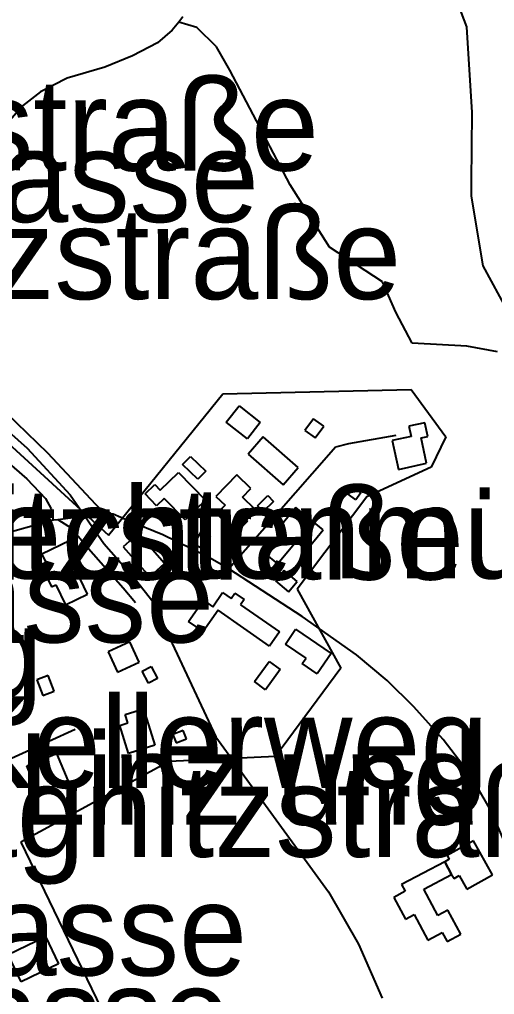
# Model space of a CAD drawing. Extents: x -3657 to 4700, y -7332 to 8131.
# Drawn here: x 2012.4 to 2237.7, y -608.4 to -145.7 of the extents above; entities that cross this region are included whole.
import ezdxf

# ---------------------------------------------------------------- set-up
doc = ezdxf.new("R2010")
doc.units = 0
for name, color, linetype in [('OSM_BUILDING_DETACHED', 9, 'CONTINUOUS'), ('OSM_BUILDING_HOUSE', 9, 'CONTINUOUS'), ('OSM_BUILDING_YES', 9, 'CONTINUOUS'), ('OSM_HIGHWAY_CYCLEWAY', 8, 'CONTINUOUS'), ('OSM_HIGHWAY_RESIDENTIAL', 8, 'CONTINUOUS'), ('OSM_HIGHWAY_SERVICE', 8, 'CONTINUOUS'), ('OSM_HIGHWAY_TRACK', 8, 'CONTINUOUS'), ('OSM_HIGHWAY_UNCLASSIFIED', 8, 'CONTINUOUS'), ('OSM_LABELS', 8, 'CONTINUOUS'), ('OSM_LANDUSE_RESIDENTIAL', 3, 'CONTINUOUS'), ('OSM_WATERWAY_CANAL', 4, 'CONTINUOUS')]:
    doc.layers.add(name, color=color, linetype=linetype)

msp = doc.modelspace()

# ---------------------------------------------------------------- linework, layer by layer
at = {"layer": 'OSM_BUILDING_DETACHED'}
for p, q in [((2138.509645, -442.095016), (2143.356116, -434.978541)), ((2143.356116, -434.978541), (2160.269465, -446.498335)), ((2148.316354, -448.766712), (2138.509645, -442.095016)), ((2146.54159, -451.379793), (2148.316354, -448.766712)), ((2160.269465, -446.498335), (2153.640646, -456.216772)), ((2153.640646, -456.216772), (2146.54159, -451.379793))]:
    msp.add_line(p, q, dxfattribs=at)
at = {"layer": 'OSM_BUILDING_HOUSE'}
for p, q in [((2227.816678, -535.454277), (2215.279563, -542.426199)), ((2236.804265, -551.6109), (2227.816678, -535.454277)), ((2214.111556, -545.350625), (2193.671433, -556.214369)), ((2216.24279, -544.171959), (2214.111556, -545.350625)), ((2217.319783, -551.38851), (2214.111556, -545.350625)), ((2214.111556, -545.350625), (2217.319783, -551.38851)), ((2215.279563, -542.426199), (2216.24279, -544.171959)), ((2204.244172, -558.327073), (2217.319783, -551.38851)), ((2217.319783, -551.38851), (2218.540882, -553.323301)), ((2218.540882, -553.323301), (2221.021001, -551.944484)), ((2221.021001, -551.944484), (2224.608451, -558.39379)), ((2224.608451, -558.39379), (2236.804265, -551.6109)), ((2195.355183, -559.394544), (2189.970216, -562.263373)), ((2193.671433, -556.214369), (2195.355183, -559.394544)), ((2210.88816, -570.836502), (2204.244172, -558.327073)), ((2189.970216, -562.263373), (2195.506872, -572.682338)), ((2215.658786, -568.301258), (2210.88816, -570.836502)), ((2221.726355, -579.732096), (2215.658786, -568.301258)), ((2195.506872, -572.682338), (2199.678326, -570.469559)), ((2199.678326, -570.469559), (2206.102365, -582.556448)), ((2206.102365, -582.556448), (2212.966303, -578.909254)), ((2212.966303, -578.909254), (2215.234057, -583.179139)), ((2215.234057, -583.179139), (2221.726355, -579.732096))]:
    msp.add_line(p, q, dxfattribs=at)
at = {"layer": 'OSM_BUILDING_YES'}
for p, q in [((2110.469892, -336.81566), (2116.598136, -329.043134)), ((2116.598136, -329.043134), (2126.632379, -336.960213)), ((2120.504134, -344.732738), (2110.469892, -336.81566)), ((2126.632379, -336.960213), (2120.504134, -344.732738)), ((2151.903804, -335.125497), (2147.823364, -340.76308)), ((2156.719937, -338.617018), (2151.903804, -335.125497)), ((2204.676486, -337.060289), (2197.160285, -338.683734)), ((2206.087196, -343.59855), (2204.676486, -337.060289)), ((2147.823364, -340.76308), (2152.639497, -344.243481)), ((2152.639497, -344.243481), (2156.719937, -338.617018)), ((2197.160285, -338.683734), (2198.214525, -343.565192)), ((2127.914153, -343.765343), (2120.807512, -351.904811)), ((2144.607552, -358.342998), (2127.914153, -343.765343)), ((2198.214525, -343.565192), (2189.204185, -345.511103)), ((2189.204185, -345.511103), (2192.154541, -359.188079)), ((2202.901722, -344.276839), (2206.087196, -343.59855)), ((2205.503193, -356.297011), (2202.901722, -344.276839)), ((2089.764312, -356.941941), (2093.503452, -353.039)), ((2093.503452, -353.039), (2100.723859, -359.955324)), ((2120.807512, -351.904811), (2137.500912, -366.482466)), ((2079.161235, -369.051069), (2087.815106, -360.600255)), ((2087.815106, -360.600255), (2100.678352, -373.787973)), ((2096.984719, -363.858266), (2089.764312, -356.941941)), ((2100.723859, -359.955324), (2096.984719, -363.858266)), ((2137.500912, -366.482466), (2144.607552, -358.342998)), ((2192.154541, -359.188079), (2205.503193, -356.297011)), ((2115.56665, -361.756682), (2105.593083, -372.019973)), ((2122.172716, -368.183749), (2115.56665, -361.756682)), ((2071.940828, -370.819068), (2076.521843, -366.349032)), ((2076.521843, -366.349032), (2079.161235, -369.051069)), ((2118.122613, -372.342439), (2122.172716, -368.183749)), ((2168.240734, -371.019219), (2170.68293, -367.650013)), ((2170.68293, -367.650013), (2174.331056, -370.296452)), ((2077.416809, -376.434412), (2071.940828, -370.819068)), ((2080.996675, -372.942891), (2077.416809, -376.434412)), ((2091.023333, -383.206183), (2080.996675, -372.942891)), ((2100.678352, -373.787973), (2091.023333, -383.206183)), ((2105.593083, -372.019973), (2109.92381, -376.234261)), ((2123.992986, -378.057858), (2118.122613, -372.342439)), ((2125.282345, -376.456651), (2130.174322, -371.630791)), ((2132.927482, -374.421784), (2128.035504, -379.247644)), ((2130.174322, -371.630791), (2132.927482, -374.421784)), ((2171.88886, -373.665658), (2168.240734, -371.019219)), ((2174.331056, -370.296452), (2171.88886, -373.665658)), ((2109.92381, -376.234261), (2105.972306, -380.303996)), ((2119.624337, -382.550133), (2123.992986, -378.057858)), ((2128.035504, -379.247644), (2125.282345, -376.456651)), ((2143.477468, -377.279494), (2136.014358, -386.34188)), ((2156.408974, -387.909729), (2143.477468, -377.279494)), ((2105.972306, -380.303996), (2115.225349, -389.299665)), ((2115.225349, -389.299665), (2120.739252, -383.628724)), ((2120.739252, -383.628724), (2119.624337, -382.550133)), ((2098.569872, -388.510181), (2095.21754, -394.503588)), ((2103.014366, -390.989828), (2098.569872, -388.510181)), ((2137.773953, -387.798534), (2128.649846, -398.884668)), ((2136.014358, -386.34188), (2137.773953, -387.798534)), ((2148.551472, -397.472492), (2156.408974, -387.909729)), ((2036.346951, -392.891261), (2022.922454, -399.407284)), ((2040.776276, -402.009245), (2036.346951, -392.891261)), ((2068.611249, -389.688847), (2061.588038, -395.960241)), ((2081.231793, -403.832842), (2068.611249, -389.688847)), ((2099.662034, -396.994354), (2103.014366, -390.989828)), ((2061.588038, -395.960241), (2074.200997, -410.104236)), ((2095.21754, -394.503588), (2099.662034, -396.994354)), ((2134.84635, -403.988515), (2143.576066, -393.380519)), ((2143.576066, -393.380519), (2148.551472, -397.472492)), ((2022.922454, -399.407284), (2024.826154, -403.321345)), ((2037.499789, -403.599333), (2040.776276, -402.009245)), ((2128.649846, -398.884668), (2134.84635, -403.988515)), ((2024.826154, -403.321345), (2022.474971, -404.466653)), ((2022.474971, -404.466653), (2027.579313, -414.974574)), ((2044.705027, -418.421616), (2037.499789, -403.599333)), ((2074.200997, -410.104236), (2081.231793, -403.832842)), ((2137.95598, -407.179809), (2133.807279, -412.050147)), ((2144.122147, -412.439329), (2137.95598, -407.179809)), ((2027.579313, -414.974574), (2029.611949, -413.984939)), ((2029.611949, -413.984939), (2034.23847, -423.514344)), ((2133.807279, -412.050147), (2139.981031, -417.309667)), ((2139.981031, -417.309667), (2144.122147, -412.439329)), ((2034.23847, -423.514344), (2044.705027, -418.421616)), ((2104.038268, -424.348306), (2108.755803, -417.621013)), ((2108.755803, -417.621013), (2112.775568, -420.434245)), ((2112.775568, -420.434245), (2114.58067, -417.854522)), ((2114.58067, -417.854522), (2118.941735, -420.912383)), ((2118.941735, -420.912383), (2117.197309, -423.39203)), ((2092.578147, -431.331347), (2099.639281, -421.257087)), ((2099.639281, -421.257087), (2104.038268, -424.348306)), ((2117.197309, -423.39203), (2135.688226, -436.346239)), ((2106.62457, -426.049588), (2099.510345, -436.190566)), ((2130.955522, -443.10689), (2106.62457, -426.049588)), ((2099.510345, -436.190566), (2092.578147, -431.331347)), ((2135.688226, -436.346239), (2130.955522, -443.10689)), ((2064.728005, -441.072023), (2054.496567, -445.775568)), ((2069.142162, -450.668145), (2064.728005, -441.072023)), ((2054.496567, -445.775568), (2058.910723, -455.38281)), ((2058.910723, -455.38281), (2069.142162, -450.668145)), ((2070.56804, -454.904672), (2074.807754, -452.647415)), ((2074.807754, -452.647415), (2077.887046, -458.429551)), ((2123.856466, -459.897324), (2130.872093, -450.323441)), ((2130.872093, -450.323441), (2136.090202, -454.137427)), ((2025.956239, -457.017375), (2020.601609, -459.074482)), ((2028.785243, -464.37848), (2025.956239, -457.017375)), ((2073.647332, -460.686808), (2070.56804, -454.904672)), ((2136.090202, -454.137427), (2129.074575, -463.72243)), ((2020.601609, -459.074482), (2023.423029, -466.435586)), ((2077.887046, -458.429551), (2073.647332, -460.686808)), ((2129.074575, -463.72243), (2123.856466, -459.897324)), ((2023.423029, -466.435586), (2028.785243, -464.37848)), ((2062.54368, -475.575809), (2071.189966, -472.829294)), ((2063.772363, -479.445392), (2062.54368, -475.575809)), ((2071.189966, -472.829294), (2076.650778, -489.975552)), ((2059.904288, -480.679656), (2063.772363, -479.445392)), ((2064.136417, -493.96745), (2059.904288, -480.679656)), ((2090.082859, -483.036988), (2085.084699, -484.982899)), ((2085.084699, -484.982899), (2086.647098, -488.985917)), ((2091.645259, -487.040006), (2090.082859, -483.036988)), ((2076.650778, -489.975552), (2064.136417, -493.96745)), ((2086.647098, -488.985917), (2091.645259, -487.040006)), ((2015.808229, -499.905259), (2029.960834, -494.000808)), ((2029.960834, -494.000808), (2035.300295, -506.810464)), ((2021.14769, -512.714914), (2015.808229, -499.905259)), ((2035.300295, -506.810464), (2021.14769, -512.714914)), ((2006.941994, -589.439414), (2024.644127, -580.899643)), ((2024.644127, -580.899643), (2030.863385, -593.787135)), ((2013.161252, -602.326906), (2006.941994, -589.439414)), ((2030.863385, -593.787135), (2013.161252, -602.326906))]:
    msp.add_line(p, q, dxfattribs=at)
at = {"layer": 'OSM_HIGHWAY_CYCLEWAY'}
for p, q in [((2025.759043, -351.515629), (1996.164474, -322.827338)), ((2048.53518, -375.789482), (2025.759043, -351.515629)), ((2052.592867, -379.814738), (2048.53518, -375.789482))]:
    msp.add_line(p, q, dxfattribs=at)
at = {"layer": 'OSM_HIGHWAY_RESIDENTIAL'}
for p, q in [((2159.169718, -352.282874), (2111.75925, -406.368086)), ((2052.592867, -379.814738), (2043.703878, -381.182435)), ((2056.77949, -380.404071), (2052.592867, -379.814738)), ((2064.106079, -383.550887), (2056.77949, -380.404071)), ((2080.420256, -390.189225), (2064.106079, -383.550887)), ((2101.436798, -400.552592), (2080.420256, -390.189225)), ((2111.75925, -406.368086), (2101.436798, -400.552592)), ((2146.503668, -429.018493), (2111.75925, -406.368086)), ((2172.252914, -447.121027), (2146.503668, -429.018493)), ((2186.822664, -459.385827), (2172.252914, -447.121027)), ((2199.519053, -471.82854), (2186.822664, -459.385827)), ((2213.406201, -487.329112), (2199.519053, -471.82854)), ((1981.814673, -508.367193), (2038.781563, -482.436536)), ((2226.405968, -504.319697), (2213.406201, -487.329112)), ((2236.52364, -521.832898), (2226.405968, -504.319697)), ((2259.534895, -576.529683), (2236.52364, -521.832898))]:
    msp.add_line(p, q, dxfattribs=at)
at = {"layer": 'OSM_HIGHWAY_SERVICE'}
for p, q in [((2168.521359, -346.989996), (2162.362776, -348.6468)), ((2190.948611, -343.064815), (2168.521359, -346.989996)), ((2162.362776, -348.6468), (2159.169718, -352.282874)), ((2002.360979, -352.127201), (2015.891658, -363.624757)), ((2015.891658, -363.624757), (2024.742725, -373.076325)), ((2024.742725, -373.076325), (2027.382117, -377.857707)), ((2027.382117, -377.857707), (2028.428773, -383.139466)), ((2030.552422, -382.894837), (2037.052306, -387.064647)), ((2037.052306, -387.064647), (2045.182848, -396.727486)), ((2045.182848, -396.727486), (2061.565285, -415.397114)), ((2061.565285, -415.397114), (2067.458411, -422.413514))]:
    msp.add_line(p, q, dxfattribs=at)
at = {"layer": 'OSM_HIGHWAY_TRACK'}
for p, q in [((2218.025138, -132.228114), (2224.365748, -149.240938)), ((2088.004717, -146.905845), (2084.857166, -150.819906)), ((2089.93117, -144.504034), (2088.004717, -146.905845)), ((2096.47656, -149.574523), (2088.004717, -146.905845)), ((2084.857166, -150.819906), (2077.924968, -156.713237)), ((2105.866124, -158.636909), (2096.47656, -149.574523)), ((2224.365748, -149.240938), (2226.967218, -189.893803)), ((2077.924968, -156.713237), (2065.933935, -163.017989)), ((2112.176395, -169.80088), (2105.866124, -158.636909)), ((2065.933935, -163.017989), (2052.926583, -168.299748)), ((2052.926583, -168.299748), (2035.004501, -173.592627)), ((2140.815322, -224.175199), (2112.176395, -169.80088)), ((2035.004501, -173.592627), (2022.391542, -180.09753)), ((2022.391542, -180.09753), (2013.851438, -186.613553)), ((2013.851438, -186.613553), (2004.082652, -197.999913)), ((2226.967218, -189.893803), (2226.7321, -222.696307)), ((2159.420005, -253.786408), (2140.815322, -224.175199)), ((2226.7321, -222.696307), (2226.679009, -229.545914)), ((2226.679009, -229.545914), (2232.15499, -262.559688)), ((2184.661093, -270.120943), (2159.420005, -253.786408)), ((2232.15499, -262.559688), (2244.070179, -284.453969)), ((2190.971365, -284.531805), (2184.661093, -270.120943)), ((2198.737853, -299.254014), (2190.971365, -284.531805)), ((2224.631204, -300.710667), (2198.737853, -299.254014)), ((2239.117525, -303.412704), (2224.631204, -300.710667))]:
    msp.add_line(p, q, dxfattribs=at)
at = {"layer": 'OSM_HIGHWAY_UNCLASSIFIED'}
for p, q in [((1986.16057, -394.981726), (2028.428773, -383.139466)), ((2028.428773, -383.139466), (2030.552422, -382.894837)), ((2030.552422, -382.894837), (2032.941528, -382.61685)), ((2032.941528, -382.61685), (2043.703878, -381.182435))]:
    msp.add_line(p, q, dxfattribs=at)
at = {"layer": 'OSM_LANDUSE_RESIDENTIAL'}
for p, q in [((2054.534489, -390.456092), (2108.831648, -323.361074)), ((2108.831648, -323.361074), (2198.15385, -321.270609)), ((2198.15385, -321.270609), (2214.612131, -343.743104)), ((1999.60782, -339.995835), (2054.534489, -390.456092)), ((2214.612131, -343.743104), (2207.72544, -358.120608)), ((2207.72544, -358.120608), (2177.099385, -372.231244)), ((2177.099385, -372.231244), (2144.046302, -416.086523)), ((2144.046302, -416.086523), (2164.797388, -453.525855)), ((2164.797388, -453.525855), (2133.875539, -495.435223)), ((2083.423702, -497.870391), (2013.039901, -536.121446)), ((2133.875539, -495.435223), (2083.423702, -497.870391)), ((2013.039901, -536.121446), (2064.303275, -642.323721))]:
    msp.add_line(p, q, dxfattribs=at)
at = {"layer": 'OSM_WATERWAY_CANAL'}
for p, q in [((1982.391093, -319.524849), (2016.073685, -349.069341)), ((2016.073685, -349.069341), (2036.369704, -371.241609)), ((2036.369704, -371.241609), (2052.388086, -394.370154)), ((2052.388086, -394.370154), (2067.465996, -411.460814)), ((2067.465996, -411.460814), (2075.634461, -421.890898)), ((2075.634461, -421.890898), (2084.750983, -441.839268)), ((2084.750983, -441.839268), (2105.517238, -486.150446)), ((2105.517238, -486.150446), (2159.040782, -559.71701)), ((2159.040782, -559.71701), (2173.185803, -584.446761)), ((2173.185803, -584.446761), (2184.479066, -610.12167))]:
    msp.add_line(p, q, dxfattribs=at)

# ---------------------------------------------------------------- texts
at = {"layer": 'OSM_LABELS'}
for s, p in [('Wagnitzstraße', (1780.166599, -217.403428)), ('Wagner-Jauregg-Gasse', (1506.393846, -241.82481)), ('Wagnitzstraße', (1819.181917, -278.411597)), ('Niechtenmühlstraße', (1945.219025, -410.945184)), ('Wagnitzstraße', (1848.977762, -411.487473)), ('Joseph-Haydn-Gasse', (1543.159722, -441.301841)), ('Stadlweg', (1784.688762, -467.905455)), ('Kellerweg', (1979.926541, -510.363794)), ('TVG Klimageräte & Klimaanlagen in Wien, Linz und Graz', (901.530587, -527.805654)), ('Wagnitzstraße', (1924.058225, -543.12172)), ('Anton-Bruckner-Gasse', (1529.825022, -599.365431)), ('Anton-Bruckner-Gasse', (1521.850815, -639.098368))]:
    msp.add_text(s, height=43.418293, dxfattribs=at).set_placement(p)

doc.saveas('drawing.dxf')
